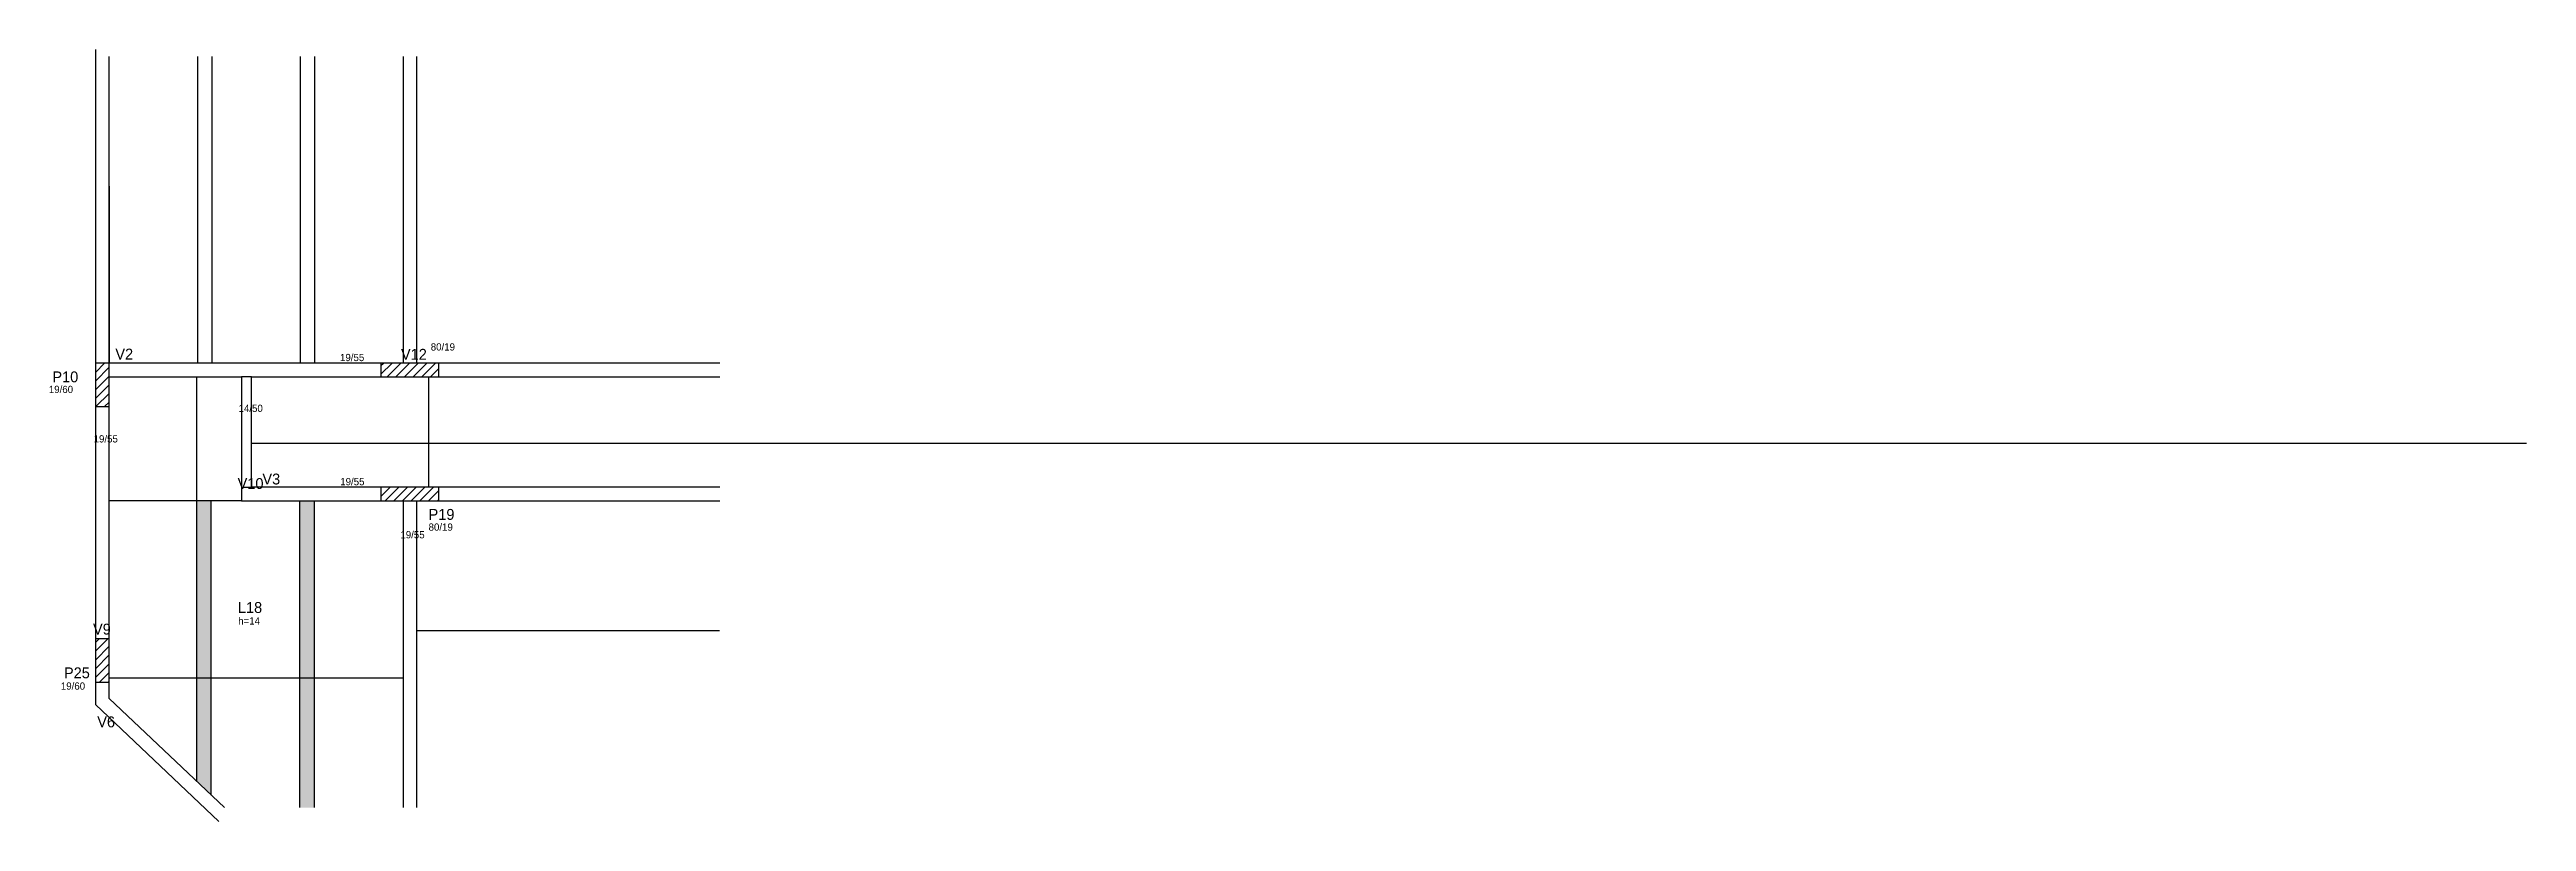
# Model space of a CAD drawing. Header units: metres. Extents: x 3565 to 6983, y 1667 to 2731.
import ezdxf

# ---------------------------------------------------------------- set-up
doc = ezdxf.new("R2010")
doc.units = ezdxf.units.M
for name, color, linetype in [('3', 7, 'Continuous'), ('4', 7, 'Continuous'), ('7', 7, 'Continuous'), ('Hachura', 7, 'Continuous'), ('Painéis', 7, 'Continuous')]:
    doc.layers.add(name, color=color, linetype=linetype)

msp = doc.modelspace()

# ---------------------------------------------------------------- hatches: boundary and pattern name
at = {"layer": 'Hachura'}
h = msp.add_hatch(color=7, dxfattribs=at)
h.dxf.hatch_style = 1
h.paths.add_polyline_path([(3768, 1721.9), (3788, 1703), (3788, 1703), (3788, 2109), (3788, 2109), (3768, 2109), (3768, 2109), (3768, 1721.9)])
h = msp.add_hatch(color=7, dxfattribs=at)
h.dxf.hatch_style = 1
h.paths.add_polyline_path([(3910, 1686), (3930.5, 1686), (3930.5, 1686), (3930.5, 2109), (3930.5, 2109), (3910, 2109), (3910, 2109), (3910, 1686)])

# ---------------------------------------------------------------- linework, layer by layer
at = {"layer": '3', "color": 7, "lineweight": 25}
for p, q in [((3628, 2286.3), (3640.7, 2299)), ((3628, 2298.3), (3628.7, 2299)), ((3628, 2274.3), (3647, 2293.3)), ((4022, 2283.6), (4037.4, 2299)), ((4022, 2295.6), (4025.4, 2299)), ((4030.5, 2280), (4049.5, 2299)), ((4042.5, 2280), (4061.5, 2299)), ((4054.5, 2280), (4073.5, 2299)), ((4066.5, 2280), (4085.5, 2299)), ((4078.5, 2280), (4097.5, 2299)), ((4090.6, 2280), (4102, 2291.5)), ((3628, 2262.2), (3647, 2281.2)), ((3628, 2250.2), (3647, 2269.2)), ((3628.8, 2239), (3647, 2257.2)), ((3640.8, 2239), (3647, 2245.2)), ((4022, 2115.3), (4034.7, 2128)), ((4022, 2127.3), (4022.7, 2128)), ((4027.7, 2109), (4046.7, 2128)), ((4039.8, 2109), (4058.8, 2128)), ((4051.8, 2109), (4070.8, 2128)), ((4063.8, 2109), (4082.8, 2128)), ((4075.8, 2109), (4094.8, 2128)), ((4087.8, 2109), (4102, 2123.2)), ((4099.9, 2109), (4102, 2111.1)), ((3628, 1901.6), (3645.4, 1919)), ((3628, 1913.6), (3633.4, 1919)), ((3628, 1889.6), (3647, 1908.6)), ((3628, 1877.6), (3647, 1896.6)), ((3628, 1865.5), (3647, 1884.5)), ((3633.5, 1859), (3647, 1872.5)), ((3645.5, 1859), (3647, 1860.5))]:
    msp.add_line(p, q, dxfattribs=at)
for points in [[(3628, 2731.5), (3628, 2299)], [(3647, 2299), (3647, 2722)], [(4052.5, 2722), (4052.5, 2299)], [(4071.5, 2299), (4071.5, 2722)], [(3836.5, 2299), (3647, 2299)], [(4022, 2299), (3836.5, 2299)], [(4489.5, 2299), (4102, 2299)], [(3647, 2280), (3829.5, 2280)], [(3829.5, 2280), (3829.5, 2109)], [(3843.5, 2280), (3829.5, 2280)], [(3843.5, 2280), (4022, 2280)], [(3843.5, 2128), (3843.5, 2280)], [(4102, 2280), (4489.5, 2280)], [(3628, 2239), (3628, 1919)], [(3647, 1919), (3647, 2239)], [(3829.5, 2128), (3843.5, 2128)], [(4022, 2128), (3843.5, 2128)], [(4489.5, 2128), (4102, 2128)], [(3829.5, 2109), (4022, 2109)], [(4052.5, 2109), (4052.5, 1686)], [(4071.5, 1686), (4071.5, 2109)], [(4102, 2109), (4489.5, 2109)], [(3628, 1859), (3628, 1828.3)], [(3647, 1836.4), (3647, 1859)], [(3628, 1828.3), (3798.4, 1667)], [(3806, 1686), (3647, 1836.4)]]:
    msp.add_lwpolyline(points, dxfattribs=at)
at = {"layer": '7', "color": 7, "lineweight": 25}
for points in [[(3628, 2239), (3647, 2239), (3647, 2299), (3628, 2299), (3628, 2239)], [(4022, 2280), (4102, 2280), (4102, 2299), (4022, 2299), (4022, 2280)], [(4022, 2109), (4102, 2109), (4102, 2128), (4022, 2128), (4022, 2109)], [(3628, 1859), (3647, 1859), (3647, 1919), (3628, 1919), (3628, 1859)]]:
    msp.add_lwpolyline(points, dxfattribs=at)
at = {"layer": 'Painéis', "color": 7, "lineweight": 25}
for p, q in [((3769, 2722), (3769, 2299)), ((3788.5, 2722), (3788.5, 2299)), ((3910.5, 2722), (3910.5, 2299)), ((3930.5, 2722), (3930.5, 2299)), ((3647, 2543), (3647, 2299)), ((3768, 1721.9), (3768, 2280)), ((4087.5, 2280), (4087.5, 2128)), ((3843.5, 2188.5), (6982.5, 2188.5)), ((3829, 2109), (3647, 2109)), ((3788, 1703), (3788, 2109)), ((3910, 1686), (3910, 2109)), ((3930.5, 1686), (3930.5, 2109)), ((4489.4, 1930), (4071.4, 1930)), ((3647, 1865), (4052.5, 1865))]:
    msp.add_line(p, q, dxfattribs=at)

# ---------------------------------------------------------------- texts
at = {"layer": '3', "color": 7, "lineweight": 25}
for s, p in [('80/19', (4090.8, 2316.4)), ('19/55', (3965.6, 2301.8)), ('19/60', (3563.8, 2257.8)), ('14/50', (3825.6, 2231.7)), ('19/55', (3625.6, 2189.6)), ('19/55', (3965.9, 2130.6)), ('19/55', (4048.9, 2057.4)), ('80/19', (4087.8, 2067.9)), ('h=14', (3825.1, 1938.5)), ('19/60', (3580.4, 1848.7))]:
    msp.add_text(s, height=10, dxfattribs=at).set_placement(p)
at = {"layer": '4', "color": 7, "lineweight": 25}
for s, p in [('V2', (3655.6, 2304)), ('V12', (4049.7, 2303.7)), ('P10', (3568.7, 2272.6)), ('V10', (3824.3, 2125.5)), ('V3', (3858.5, 2131.7)), ('P19', (4087.8, 2082.9)), ('L18', (3824.7, 1954.5)), ('V9', (3624.8, 1924.7)), ('P25', (3584.7, 1864.4)), ('V6', (3630.6, 1796.8))]:
    msp.add_text(s, height=15, dxfattribs=at).set_placement(p)

doc.saveas('drawing.dxf')
